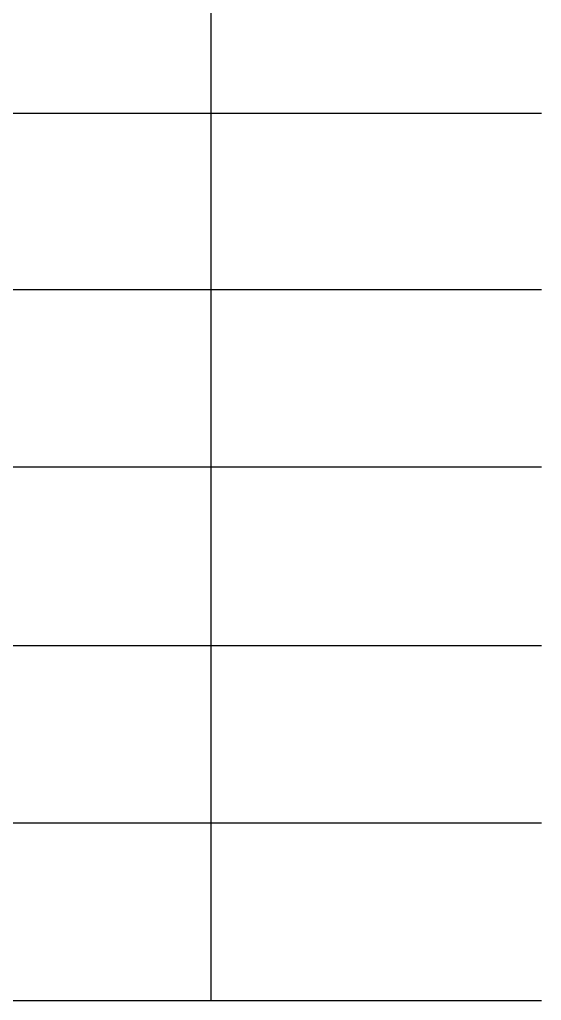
# Model space of a CAD drawing. Header units: metres. Extents: x -232 to 581, y 30 to 789.
# Drawn here: x 378.5 to 581.3, y 29.8 to 411 of the extents above; entities that cross this region are included whole.
import ezdxf

# ---------------------------------------------------------------- set-up
doc = ezdxf.new("R2010")
doc.units = ezdxf.units.M
doc.layers.add('_electricos-Leyenda', color=7, linetype='Continuous')

msp = doc.modelspace()

# ---------------------------------------------------------------- linework, layer by layer
at = {"layer": '_electricos-Leyenda'}
for p, q in [((452.838, 789.351), (452.838, 29.825)), ((23.375, 374.668), (581.349, 374.668)), ((23.375, 306.146), (581.349, 306.146)), ((23.375, 237.164), (581.349, 237.164)), ((23.375, 167.786), (581.349, 167.786)), ((23.375, 98.806), (581.349, 98.806)), ((23.375, 29.825), (581.349, 29.825))]:
    msp.add_line(p, q, dxfattribs=at)

doc.saveas('drawing.dxf')
